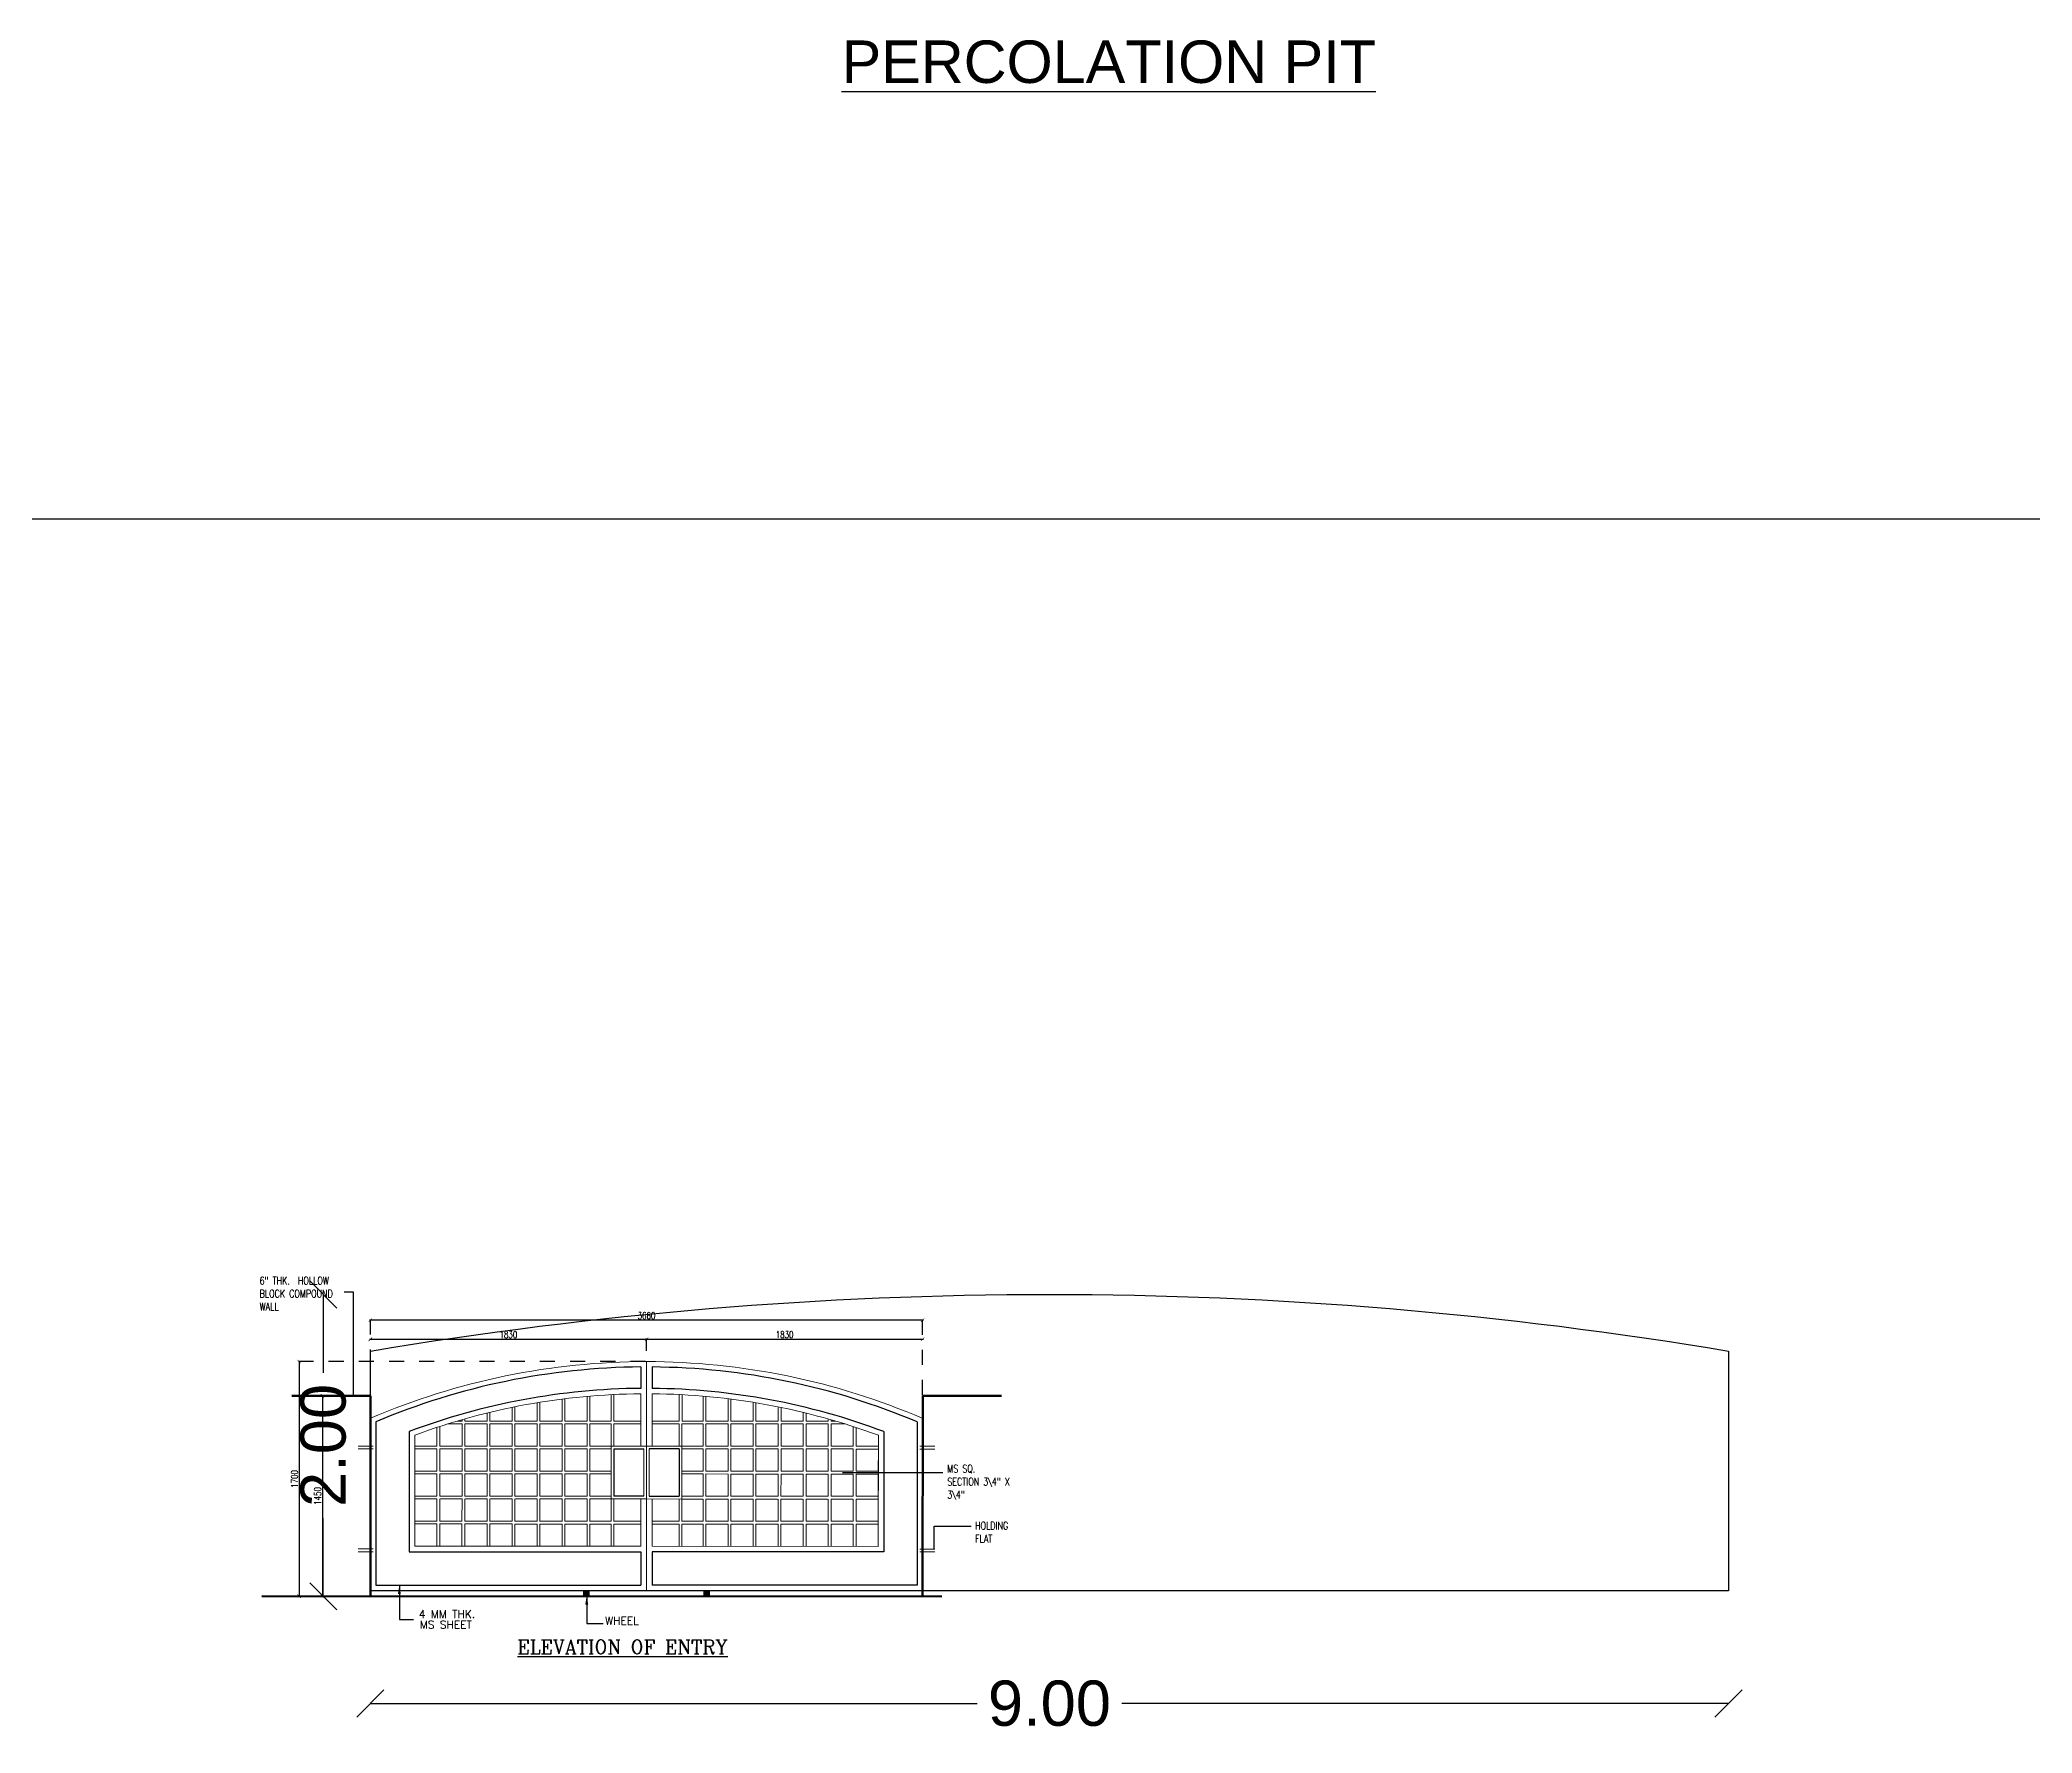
# Model space of a CAD drawing. Header units: metres. Extents: x 729 to 1050, y -308 to -82.
# Drawn here: x 833.16 to 846.36, y -169.18 to -157.96 of the extents above; entities that cross this region are included whole.
import ezdxf
from ezdxf.enums import TextEntityAlignment as Align

# ---------------------------------------------------------------- set-up
doc = ezdxf.new("R2010")
doc.units = ezdxf.units.M
doc.header["$MEASUREMENT"] = 0
doc.linetypes.add('HIDDEN', pattern=[0.375, 0.25, -0.125])
for name, color, linetype, lineweight in [('AR_DIM WRK', 3, 'Continuous', 13), ('BEAMl', 6, 'HIDDEN', 13), ('DIM', 253, 'Continuous', 20), ('hatch', 250, 'Continuous', 5), ('PAV', 21, 'Continuous', 13), ('WALL', 1, 'Continuous', 53), ('WIN', 12, 'Continuous', 18)]:
    doc.layers.add(name, color=color, linetype=linetype, lineweight=lineweight)
doc.layers.add('MAIN_GATE', color=57, linetype='Continuous')
doc.layers.add('TEXT', color=7, linetype='Continuous')
doc.styles.add('APEXT', font='romanc.shx')
doc.styles.add('ROMAND', font='romand.shx', dxfattribs={"width": 0.75, "bigfont": '@extfont2.shx'})
doc.styles.add('ROMANS', font='romans.shx', dxfattribs={"width": 0.8, "height": 9})
doc.styles.add('RS1', font='romans.shx', dxfattribs={"width": 0.75})
doc.styles.get("Standard").update_dxf_attribs({"font": 'arial.ttf'})
doc.dimstyles.new('DIM-25', dxfattribs={"dimscale": 0.25, "dimtxt": 200, "dimasz": 100, "dimexe": 25, "dimexo": 25, "dimgap": 35, "dimtad": 1, "dimdec": 0, "dimrnd": 5, "dimzin": 0, "dimdsep": 46, "dimtxsty": 'RS1', "dimblk": 'ARCHTICK', "dimcen": 100, "dimdle": 25, "dimclrd": 8, "dimclre": 8, "dimclrt": 4, "dimadec": 0, "dimazin": 0, "dimtfac": 0.5, "dimtdec": 0, "dimtmove": 1, "dimatfit": 0, "dimfxl": 0, "dimfrac": 1, "dimtolj": 1, "dimtzin": 0, "dimarcsym": 0})
doc.dimstyles.new('N001-100', dxfattribs={"dimtxt": 250, "dimasz": 65, "dimexe": 50, "dimexo": 100, "dimgap": 50, "dimtad": 1, "dimdec": 0, "dimrnd": 5, "dimzin": 0, "dimdsep": 46, "dimtxsty": 'ROMANS', "dimblk": 'ARCHTICK', "dimcen": 0.09, "dimdle": 50, "dimclrd": 8, "dimclre": 8, "dimclrt": 4, "dimadec": 0, "dimazin": 0, "dimtfac": 1, "dimtdec": 0, "dimtofl": 0, "dimtmove": 1, "dimatfit": 3, "dimfxl": 0, "dimtolj": 1, "dimtzin": 0, "dimarcsym": 0})
doc.dimstyles.get("Standard").update_dxf_attribs({"dimtxt": 0.3, "dimasz": 0.18, "dimexe": 0.18, "dimexo": 0.0625, "dimgap": 0.09, "dimtad": 0, "dimtoh": 1, "dimzin": 0, "dimdsep": 46, "dimtxsty": 'Standard', "dimblk": 'OBLIQUE', "dimcen": 0.09, "dimse1": 1, "dimse2": 1, "dimclrd": 1, "dimclrt": 3, "dimadec": 0, "dimazin": 0, "dimtfac": 1, "dimtofl": 0, "dimtmove": 0, "dimatfit": 3, "dimfxl": 0, "dimtolj": 1, "dimtzin": 0, "dimarcsym": 0})

# ---------------------------------------------------------------- blocks, each defined once
blk = doc.blocks.new('_Oblique')
at = {"color": 0, "linetype": 'ByBlock', "lineweight": -2}
blk.add_line((-0.5, -0.5), (0.5, 0.5), dxfattribs=at)
blk = doc.blocks.new('*D241')
at = {"color": 1, "lineweight": -2}
for p, q in [((729.574, -161.134), (793.826, -161.134)), ((859.474, -161.134), (795.222, -161.134))]:
    blk.add_line(p, q, dxfattribs=at)
at = {"layer": 'Defpoints', "color": 0}
for p in [(729.574, -159.976), (859.474, -159.976), (729.574, -161.134)]:
    blk.add_point(p, dxfattribs=at)
at = {"color": 1, "lineweight": -2, "xscale": 0.18, "yscale": 0.18, "zscale": 0.18, "rotation": 180}
blk.add_blockref('_Oblique', (729.574, -161.134), dxfattribs=at)
at = {"color": 1, "lineweight": -2, "xscale": 0.18, "yscale": 0.18, "zscale": 0.18}
blk.add_blockref('_Oblique', (859.474, -161.134), dxfattribs=at)
at = {"color": 3, "insert": (794.524, -161.134), "char_height": 0.3, "attachment_point": 5}
blk.add_mtext('\\A1;129.90', dxfattribs=at)
blk = doc.blocks.new('_ArchTick')
at = {"color": 0, "linetype": 'ByBlock', "const_width": 0.15}
blk.add_lwpolyline([(-0.5, -0.5), (0.5, 0.5)], dxfattribs=at)
blk = doc.blocks.new('*D6')
at = {"layer": 'AR_DIM WRK', "color": 8, "lineweight": -2, "ltscale": 0.5}
blk.add_line((896, 2297), (2909, 2298), dxfattribs=at)
at = {"layer": 'AR_DIM WRK', "color": 8, "linetype": 'HIDDEN', "lineweight": -2, "ltscale": 0.5}
for p, q in [((902, 1894), (902, 2304)), ((2902, 2213), (2902, 2304))]:
    blk.add_line(p, q, dxfattribs=at)
at = {"layer": 'Defpoints', "color": 0, "ltscale": 0.5}
for p in [(2902, 2298), (2902, 2206), (902, 1888)]:
    blk.add_point(p, dxfattribs=at)
at = {"layer": 'AR_DIM WRK', "color": 8, "lineweight": -2, "ltscale": 0.5, "xscale": 25, "yscale": 25, "zscale": 25}
for p, rotation in [((902, 2297), 180.0142103775835), ((2902, 2298), 0.0142103775835998)]:
    blk.add_blockref('_ArchTick', p, dxfattribs=dict(at, rotation=rotation))
at = {"layer": 'AR_DIM WRK', "color": 4, "ltscale": 0.5, "insert": (1902, 2331), "char_height": 50, "attachment_point": 5, "rotation": 0.0142, "style": 'RS1'}
blk.add_mtext('\\A1;1830', dxfattribs=at)
blk = doc.blocks.new('*D7')
at = {"layer": 'AR_DIM WRK', "color": 8, "lineweight": -2, "ltscale": 0.5}
blk.add_line((2896, 2298), (4909, 2298), dxfattribs=at)
at = {"layer": 'AR_DIM WRK', "color": 8, "linetype": 'HIDDEN', "lineweight": -2, "ltscale": 0.5}
for p, q in [((2902, 2213), (2902, 2304)), ((4902, 1894), (4902, 2305))]:
    blk.add_line(p, q, dxfattribs=at)
at = {"layer": 'Defpoints', "color": 0, "ltscale": 0.5}
for p in [(2902, 2206), (4902, 2298), (4902, 1888)]:
    blk.add_point(p, dxfattribs=at)
at = {"layer": 'AR_DIM WRK', "color": 8, "lineweight": -2, "ltscale": 0.5, "xscale": 25, "yscale": 25, "zscale": 25}
for p, rotation in [((2902, 2298), 180.0142103775835), ((4902, 2298), 0.0142103775835998)]:
    blk.add_blockref('_ArchTick', p, dxfattribs=dict(at, rotation=rotation))
at = {"layer": 'AR_DIM WRK', "color": 4, "ltscale": 0.5, "insert": (3902, 2332), "char_height": 50, "attachment_point": 5, "rotation": 0.0142, "style": 'RS1'}
blk.add_mtext('\\A1;1830', dxfattribs=at)
blk = doc.blocks.new('*D8')
at = {"layer": 'AR_DIM WRK', "color": 8, "lineweight": -2, "ltscale": 0.5}
blk.add_line((4909, 2436), (896, 2435), dxfattribs=at)
at = {"layer": 'AR_DIM WRK', "color": 8, "linetype": 'HIDDEN', "lineweight": -2, "ltscale": 0.5}
for p, q in [((902, 1894), (902, 2441)), ((4902, 1894), (4902, 2442))]:
    blk.add_line(p, q, dxfattribs=at)
at = {"layer": 'Defpoints', "color": 0, "ltscale": 0.5}
for p in [(902, 2435), (902, 1888), (4902, 1888)]:
    blk.add_point(p, dxfattribs=at)
at = {"layer": 'AR_DIM WRK', "color": 8, "lineweight": -2, "ltscale": 0.5, "xscale": 25, "yscale": 25, "zscale": 25}
for p, rotation in [((902, 2435), 180.0142103775835), ((4902, 2436), 0.0142103775835998)]:
    blk.add_blockref('_ArchTick', p, dxfattribs=dict(at, rotation=rotation))
at = {"layer": 'AR_DIM WRK', "color": 4, "ltscale": 0.5, "insert": (2902, 2469), "char_height": 50, "attachment_point": 5, "rotation": 0.0142, "style": 'RS1'}
blk.add_mtext('\\A1;3660', dxfattribs=at)
blk = doc.blocks.new('*D9')
at = {"layer": 'AR_DIM WRK', "color": 8, "linetype": 'HIDDEN', "lineweight": -2, "ltscale": 0.5}
for p, q in [((611, 1888), (549, 1888)), ((611, 436), (549, 436))]:
    blk.add_line(p, q, dxfattribs=at)
at = {"layer": 'AR_DIM WRK', "color": 8, "lineweight": -2, "ltscale": 0.5}
blk.add_line((555, 1894), (555, 430), dxfattribs=at)
at = {"layer": 'Defpoints', "color": 0, "ltscale": 0.5}
for p in [(618, 1888), (555, 436), (618, 436)]:
    blk.add_point(p, dxfattribs=at)
at = {"layer": 'AR_DIM WRK', "color": 8, "lineweight": -2, "ltscale": 0.5, "xscale": 25, "yscale": 25, "zscale": 25}
for p, rotation in [((555, 1888), 90.01421037758361), ((555, 436), 270.0142103775836)]:
    blk.add_blockref('_ArchTick', p, dxfattribs=dict(at, rotation=rotation))
at = {"layer": 'AR_DIM WRK', "color": 4, "ltscale": 0.5, "insert": (521, 1162), "char_height": 50, "attachment_point": 5, "rotation": 90.0142, "style": 'RS1'}
blk.add_mtext('\\A1;1450', dxfattribs=at)
blk = doc.blocks.new('*D10')
at = {"layer": 'AR_DIM WRK', "color": 8, "linetype": 'HIDDEN', "lineweight": -2, "ltscale": 0.5}
for p, q in [((2895, 2136), (380, 2135)), ((611, 436), (380, 436))]:
    blk.add_line(p, q, dxfattribs=at)
at = {"layer": 'AR_DIM WRK', "color": 8, "lineweight": -2, "ltscale": 0.5}
blk.add_line((386, 2141), (387, 429), dxfattribs=at)
at = {"layer": 'Defpoints', "color": 0, "ltscale": 0.5}
for p in [(2901, 2136), (387, 436), (618, 436)]:
    blk.add_point(p, dxfattribs=at)
at = {"layer": 'AR_DIM WRK', "color": 8, "lineweight": -2, "ltscale": 0.5, "xscale": 25, "yscale": 25, "zscale": 25}
for p, rotation in [((386, 2135), 90.01421037758361), ((387, 436), 270.0142103775836)]:
    blk.add_blockref('_ArchTick', p, dxfattribs=dict(at, rotation=rotation))
at = {"layer": 'AR_DIM WRK', "color": 4, "ltscale": 0.5, "insert": (353, 1285), "char_height": 50, "attachment_point": 5, "rotation": 90.0142, "style": 'RS1'}
blk.add_mtext('\\A1;1700', dxfattribs=at)
blk = doc.blocks.new('*D301')
at = {"layer": 'Defpoints', "color": 0}
for p in [(835.037, -166.272), (838.019, -166.272), (835.349, -168.272)]:
    blk.add_point(p, dxfattribs=at)
at = {"layer": 'MAIN_GATE', "color": 1, "lineweight": -2}
for p, q in [((835.037, -166.272), (835.037, -166.79)), ((835.037, -168.272), (835.037, -167.753))]:
    blk.add_line(p, q, dxfattribs=at)
at = {"layer": 'MAIN_GATE', "color": 1, "lineweight": -2, "xscale": 0.18, "yscale": 0.18, "zscale": 0.18}
for p, rotation in [((835.037, -166.272), 90), ((835.037, -168.272), 270)]:
    blk.add_blockref('_Oblique', p, dxfattribs=dict(at, rotation=rotation))
at = {"layer": 'MAIN_GATE', "color": 3, "insert": (835.037, -167.272), "char_height": 0.3, "attachment_point": 5, "rotation": 90}
blk.add_mtext('\\A1;2.00', dxfattribs=at)
blk = doc.blocks.new('*D304')
at = {"layer": 'Defpoints', "color": 0}
for p in [(835.349, -168.235), (844.349, -168.235), (844.349, -168.982)]:
    blk.add_point(p, dxfattribs=at)
at = {"layer": 'MAIN_GATE', "color": 1, "lineweight": -2}
for p, q in [((835.349, -168.982), (839.369, -168.982)), ((844.349, -168.982), (840.328, -168.982))]:
    blk.add_line(p, q, dxfattribs=at)
at = {"layer": 'MAIN_GATE', "color": 1, "lineweight": -2, "xscale": 0.18, "yscale": 0.18, "zscale": 0.18, "rotation": 180}
blk.add_blockref('_Oblique', (835.349, -168.982), dxfattribs=at)
at = {"layer": 'MAIN_GATE', "color": 1, "lineweight": -2, "xscale": 0.18, "yscale": 0.18, "zscale": 0.18}
blk.add_blockref('_Oblique', (844.349, -168.982), dxfattribs=at)
at = {"layer": 'MAIN_GATE', "color": 3, "insert": (839.849, -168.982), "char_height": 0.3, "attachment_point": 5}
blk.add_mtext('\\A1;9.00', dxfattribs=at)
blk = doc.blocks.new('A$C5E5B5529')
at = {"color": 2, "ltscale": 2}
for p, q in [((2862.1, 2096.8), (2862.1, 1941.8)), ((2942.7, 2096.8), (2942.7, 1941.8)), ((942.7, 1699.7), (942.7, 516.3)), ((1183.3, 1629), (1183.3, 758)), ((4621.4, 1629), (4621.4, 758)), ((4862.1, 1699.7), (4862.1, 516.3)), ((2665.7, 1503.2), (2884, 1503.2)), ((2665.7, 1503.2), (2665.7, 1160.8)), ((3139.1, 1503.2), (2920.8, 1503.2)), ((3139.1, 1503.2), (3139.1, 1160.8)), ((2884, 1160.8), (2665.7, 1160.8)), ((2920.8, 1160.8), (3139.1, 1160.8)), ((1183.3, 758), (2862.1, 758)), ((2862.1, 758), (2862.1, 516.3)), ((4621.4, 758), (2942.7, 758)), ((2942.7, 758), (2942.7, 516.3)), ((942.7, 516.3), (2862.1, 516.3)), ((4862.1, 516.3), (2942.7, 516.3))]:
    blk.add_line(p, q, dxfattribs=at)
for radius, start, end in [(5032.1, 90.45863, 112.9201), (5032.1, 67.0799, 89.54137), (4877.1, 90.4732, 110.63881), (4877.1, 69.36119, 89.5268)]:
    blk.add_arc((2902.4, -2935.1), radius, start, end, dxfattribs=at)
at = {"layer": 'BEAMl'}
for p, q in [((922.5, 1523.3), (716.5, 1523.3)), ((922.5, 1503.2), (716.5, 1503.2)), ((4882.2, 1523.3), (5088.3, 1523.3)), ((4882.2, 1503.2), (5088.3, 1503.2)), ((922.5, 778.2), (716.5, 778.2)), ((922.5, 758), (716.5, 758)), ((4882.2, 778.2), (5088.3, 778.2)), ((4882.2, 758), (5088.3, 758))]:
    blk.add_line(p, q, dxfattribs=at)
at = {"layer": 'DIM'}
for p, q in [((2902.4, 1523.3), (2645.5, 1523.3)), ((2645.5, 1523.3), (2645.5, 1140.7)), ((2884, 1160.8), (2884, 1503.2)), ((2902.4, 1523.3), (3159.2, 1523.3)), ((2920.8, 1160.8), (2920.8, 1503.2)), ((3159.2, 1523.3), (3159.2, 1140.7)), ((2645.5, 1140.7), (2902.4, 1140.7)), ((3159.2, 1140.7), (2902.4, 1140.7))]:
    blk.add_line(p, q, dxfattribs=at)
at = {"layer": 'hatch'}
for p, q in [((2472.3, 1884), (2472.3, 1704.6)), ((2492.4, 1885.8), (2492.4, 1704.6)), ((2645.5, 1896.4), (2645.5, 1704.6)), ((2665.7, 1897.4), (2665.7, 1704.6)), ((3139.1, 1897.4), (3139.1, 1704.6)), ((3159.2, 1896.4), (3159.2, 1704.6)), ((3312.4, 1885.8), (3312.4, 1704.6)), ((3332.5, 1884), (3332.5, 1704.6)), ((1747.2, 1763.3), (1747.2, 1704.6)), ((1767.4, 1768.2), (1767.4, 1704.6)), ((1928.5, 1804.2), (1928.5, 1704.6)), ((1948.6, 1808.2), (1948.6, 1704.6)), ((2109.8, 1837.8), (2109.8, 1704.6)), ((2129.9, 1841.1), (2129.9, 1704.6)), ((2291, 1864.4), (2291, 1704.6)), ((2311.2, 1866.9), (2311.2, 1704.6)), ((3493.6, 1866.9), (3493.6, 1704.6)), ((3513.8, 1864.4), (3513.8, 1704.6)), ((3674.9, 1841.1), (3674.9, 1704.6)), ((3695, 1837.8), (3695, 1704.6)), ((3856.1, 1808.2), (3856.1, 1704.6)), ((3876.3, 1804.2), (3876.3, 1704.6)), ((4037.4, 1768.2), (4037.4, 1704.6)), ((4057.5, 1763.3), (4057.5, 1704.6)), ((1384.7, 1659), (1384.7, 1523.3)), ((1404.9, 1665.6), (1404.9, 1523.3)), ((1566, 1684.4), (1464, 1684.4)), ((1566, 1704.6), (1530.4, 1704.6)), ((1566, 1715), (1566, 1704.6)), ((1566, 1684.4), (1566, 1523.3)), ((1586.1, 1720.7), (1586.1, 1704.6)), ((1747.2, 1704.6), (1586.1, 1704.6)), ((1586.1, 1684.4), (1586.1, 1523.3)), ((1747.2, 1684.4), (1586.1, 1684.4)), ((1747.2, 1684.4), (1747.2, 1523.3)), ((1928.5, 1704.6), (1767.4, 1704.6)), ((1767.4, 1684.4), (1767.4, 1523.3)), ((1928.5, 1684.4), (1767.4, 1684.4)), ((1928.5, 1684.4), (1928.5, 1523.3)), ((2109.8, 1704.6), (1948.6, 1704.6)), ((2109.8, 1684.4), (1948.6, 1684.4)), ((1948.6, 1684.4), (1948.6, 1523.3)), ((2109.8, 1684.4), (2109.8, 1523.3)), ((2291, 1704.6), (2129.9, 1704.6)), ((2291, 1684.4), (2129.9, 1684.4)), ((2129.9, 1684.4), (2129.9, 1523.3)), ((2291, 1684.4), (2291, 1523.3)), ((2472.3, 1704.6), (2311.2, 1704.6)), ((2311.2, 1684.4), (2311.2, 1523.3)), ((2472.3, 1684.4), (2311.2, 1684.4)), ((2472.3, 1684.4), (2472.3, 1523.3)), ((2645.5, 1704.6), (2492.4, 1704.6)), ((2492.4, 1684.4), (2492.4, 1523.3)), ((2645.5, 1684.4), (2492.4, 1684.4)), ((2645.5, 1684.4), (2645.5, 1523.3)), ((2862.1, 1704.6), (2665.7, 1704.6)), ((2862.1, 1684.4), (2665.7, 1684.4)), ((2665.7, 1684.4), (2665.7, 1523.3)), ((2942.7, 1704.6), (3139.1, 1704.6)), ((2942.7, 1684.4), (3139.1, 1684.4)), ((3139.1, 1684.4), (3139.1, 1523.3)), ((3159.2, 1704.6), (3312.4, 1704.6)), ((3159.2, 1684.4), (3312.4, 1684.4)), ((3159.2, 1684.4), (3159.2, 1523.3)), ((3312.4, 1684.4), (3312.4, 1523.3)), ((3332.5, 1704.6), (3493.6, 1704.6)), ((3332.5, 1684.4), (3332.5, 1523.3)), ((3332.5, 1684.4), (3493.6, 1684.4)), ((3493.6, 1684.4), (3493.6, 1523.3)), ((3513.8, 1704.6), (3674.9, 1704.6)), ((3513.8, 1684.4), (3674.9, 1684.4)), ((3513.8, 1684.4), (3513.8, 1523.3)), ((3674.9, 1684.4), (3674.9, 1523.3)), ((3695, 1704.6), (3856.1, 1704.6)), ((3695, 1684.4), (3695, 1523.3)), ((3695, 1684.4), (3856.1, 1684.4)), ((3856.1, 1684.4), (3856.1, 1523.3)), ((3876.3, 1704.6), (4037.4, 1704.6)), ((3876.3, 1684.4), (3876.3, 1523.3)), ((3876.3, 1684.4), (4037.4, 1684.4)), ((4037.4, 1684.4), (4037.4, 1523.3)), ((4057.5, 1704.6), (4218.6, 1704.6)), ((4057.5, 1684.4), (4057.5, 1523.3)), ((4057.5, 1684.4), (4218.6, 1684.4)), ((4218.6, 1720.7), (4218.6, 1704.6)), ((4218.6, 1684.4), (4218.6, 1523.3)), ((4238.8, 1715), (4238.8, 1704.6)), ((4238.8, 1704.6), (4274.4, 1704.6)), ((4238.8, 1684.4), (4238.8, 1523.3)), ((4238.8, 1684.4), (4340.8, 1684.4)), ((4399.9, 1665.6), (4399.9, 1523.3)), ((4420, 1659), (4420, 1523.3)), ((1223.6, 1576.1), (1223.6, 1523.3)), ((1384.7, 1523.3), (1223.6, 1523.3)), ((1384.7, 1503.2), (1223.6, 1503.2)), ((1223.6, 1503.2), (1223.6, 1342.1)), ((1384.7, 1503.2), (1384.7, 1342.1)), ((1566, 1523.3), (1404.9, 1523.3)), ((1404.9, 1503.2), (1404.9, 1342.1)), ((1566, 1503.2), (1404.9, 1503.2)), ((1566, 1503.2), (1566, 1342.1)), ((1747.2, 1523.3), (1586.1, 1523.3)), ((1586.1, 1503.2), (1586.1, 1342.1)), ((1747.2, 1503.2), (1586.1, 1503.2)), ((1747.2, 1503.2), (1747.2, 1342.1)), ((1928.5, 1523.3), (1767.4, 1523.3)), ((1767.4, 1503.2), (1767.4, 1342.1)), ((1928.5, 1503.2), (1767.4, 1503.2)), ((1928.5, 1503.2), (1928.5, 1342.1)), ((2109.8, 1523.3), (1948.6, 1523.3)), ((2109.8, 1503.2), (1948.6, 1503.2)), ((1948.6, 1503.2), (1948.6, 1342.1)), ((2109.8, 1503.2), (2109.8, 1342.1)), ((2291, 1523.3), (2129.9, 1523.3)), ((2291, 1503.2), (2129.9, 1503.2)), ((2129.9, 1503.2), (2129.9, 1342.1)), ((2291, 1503.2), (2291, 1342.1)), ((2472.3, 1523.3), (2311.2, 1523.3)), ((2311.2, 1503.2), (2311.2, 1342.1)), ((2472.3, 1503.2), (2311.2, 1503.2)), ((2472.3, 1503.2), (2472.3, 1342.1)), ((2645.5, 1523.3), (2492.4, 1523.3)), ((2492.4, 1503.2), (2492.4, 1342.1)), ((2645.5, 1503.2), (2492.4, 1503.2)), ((3159.2, 1523.3), (3312.4, 1523.3)), ((3159.2, 1503.2), (3312.4, 1503.2)), ((3312.4, 1503.2), (3312.4, 1342.1)), ((3332.5, 1523.3), (3493.6, 1523.3)), ((3332.5, 1503.2), (3332.5, 1342.1)), ((3332.5, 1503.2), (3493.6, 1503.2)), ((3493.6, 1503.2), (3493.6, 1342.1)), ((3513.8, 1523.3), (3674.9, 1523.3)), ((3513.8, 1503.2), (3674.9, 1503.2)), ((3513.8, 1503.2), (3513.8, 1342.1)), ((3674.9, 1503.2), (3674.9, 1342.1)), ((3695, 1523.3), (3856.1, 1523.3)), ((3695, 1503.2), (3856.1, 1503.2)), ((3695, 1503.2), (3695, 1342.1)), ((3856.1, 1503.2), (3856.1, 1342.1)), ((3876.3, 1523.3), (4037.4, 1523.3)), ((3876.3, 1503.2), (3876.3, 1342.1)), ((3876.3, 1503.2), (4037.4, 1503.2)), ((4037.4, 1503.2), (4037.4, 1342.1)), ((4057.5, 1523.3), (4218.6, 1523.3)), ((4057.5, 1503.2), (4057.5, 1342.1)), ((4057.5, 1503.2), (4218.6, 1503.2)), ((4218.6, 1503.2), (4218.6, 1342.1)), ((4238.8, 1523.3), (4399.9, 1523.3)), ((4238.8, 1503.2), (4238.8, 1342.1)), ((4238.8, 1503.2), (4399.9, 1503.2)), ((4399.9, 1503.2), (4399.9, 1342.1)), ((4420, 1523.3), (4581.2, 1523.3)), ((4420, 1503.2), (4581.2, 1503.2)), ((4420, 1503.2), (4420, 1342.1)), ((4581.2, 1576.1), (4581.2, 1523.3)), ((4581.2, 1503.2), (4581.2, 1342.1)), ((1384.7, 1342.1), (1223.6, 1342.1)), ((1384.7, 1321.9), (1223.6, 1321.9)), ((1223.6, 1321.9), (1223.6, 1160.8)), ((1384.7, 1321.9), (1384.7, 1160.8)), ((1566, 1342.1), (1404.9, 1342.1)), ((1404.9, 1321.9), (1404.9, 1160.8)), ((1566, 1321.9), (1404.9, 1321.9)), ((1566, 1321.9), (1566, 1160.8)), ((1747.2, 1342.1), (1586.1, 1342.1)), ((1586.1, 1321.9), (1586.1, 1160.8)), ((1747.2, 1321.9), (1586.1, 1321.9)), ((1747.2, 1321.9), (1747.2, 1160.8)), ((1928.5, 1342.1), (1767.4, 1342.1)), ((1767.4, 1321.9), (1767.4, 1160.8)), ((1928.5, 1321.9), (1767.4, 1321.9)), ((1928.5, 1321.9), (1928.5, 1160.8)), ((2109.8, 1342.1), (1948.6, 1342.1)), ((2109.8, 1321.9), (1948.6, 1321.9)), ((1948.6, 1321.9), (1948.6, 1160.8)), ((2109.8, 1321.9), (2109.8, 1160.8)), ((2291, 1342.1), (2129.9, 1342.1)), ((2291, 1321.9), (2129.9, 1321.9)), ((2129.9, 1321.9), (2129.9, 1160.8)), ((2291, 1321.9), (2291, 1160.8)), ((2472.3, 1342.1), (2311.2, 1342.1)), ((2472.3, 1321.9), (2311.2, 1321.9)), ((2311.2, 1321.9), (2311.2, 1160.8)), ((2472.3, 1321.9), (2472.3, 1160.8)), ((2645.5, 1342.1), (2492.4, 1342.1)), ((2492.4, 1321.9), (2492.4, 1160.8)), ((2645.5, 1321.9), (2492.4, 1321.9)), ((3159.2, 1342.1), (3312.4, 1342.1)), ((3159.2, 1321.9), (3312.4, 1321.9)), ((3312.4, 1321.9), (3312.4, 1160.8)), ((3332.5, 1342.1), (3493.6, 1342.1)), ((3332.5, 1321.9), (3332.5, 1160.8)), ((3332.5, 1321.9), (3493.6, 1321.9)), ((3493.6, 1321.9), (3493.6, 1160.8)), ((3513.8, 1342.1), (3674.9, 1342.1)), ((3513.8, 1321.9), (3674.9, 1321.9)), ((3513.8, 1321.9), (3513.8, 1160.8)), ((3674.9, 1321.9), (3674.9, 1160.8)), ((3695, 1342.1), (3856.1, 1342.1)), ((3695, 1321.9), (3856.1, 1321.9)), ((3695, 1321.9), (3695, 1160.8)), ((3856.1, 1321.9), (3856.1, 1160.8)), ((3876.3, 1342.1), (4037.4, 1342.1)), ((3876.3, 1321.9), (3876.3, 1160.8)), ((3876.3, 1321.9), (4037.4, 1321.9)), ((4037.4, 1321.9), (4037.4, 1160.8)), ((4057.5, 1342.1), (4218.6, 1342.1)), ((4057.5, 1321.9), (4057.5, 1160.8)), ((4057.5, 1321.9), (4218.6, 1321.9)), ((4218.6, 1321.9), (4218.6, 1160.8)), ((4238.8, 1342.1), (4399.9, 1342.1)), ((4238.8, 1321.9), (4238.8, 1160.8)), ((4238.8, 1321.9), (4399.9, 1321.9)), ((4399.9, 1321.9), (4399.9, 1160.8)), ((4420, 1342.1), (4581.2, 1342.1)), ((4420, 1321.9), (4581.2, 1321.9)), ((4420, 1321.9), (4420, 1160.8)), ((4581.2, 1321.9), (4581.2, 1160.8)), ((1384.7, 1160.8), (1223.6, 1160.8)), ((1566, 1160.8), (1404.9, 1160.8)), ((1747.2, 1160.8), (1586.1, 1160.8)), ((1928.5, 1160.8), (1767.4, 1160.8)), ((2109.8, 1160.8), (1948.6, 1160.8)), ((2291, 1160.8), (2129.9, 1160.8)), ((2472.3, 1160.8), (2311.2, 1160.8)), ((2645.5, 1160.8), (2492.4, 1160.8)), ((3159.2, 1160.8), (3312.4, 1160.8)), ((3332.5, 1160.8), (3493.6, 1160.8)), ((3513.8, 1160.8), (3674.9, 1160.8)), ((3695, 1160.8), (3856.1, 1160.8)), ((3876.3, 1160.8), (4037.4, 1160.8)), ((4057.5, 1160.8), (4218.6, 1160.8)), ((4238.8, 1160.8), (4399.9, 1160.8)), ((4420, 1160.8), (4581.2, 1160.8)), ((1223.6, 1140.7), (1223.6, 979.5)), ((1384.7, 1140.7), (1228.2, 1140.7)), ((1384.7, 1140.7), (1384.7, 979.5)), ((1404.9, 1140.7), (1404.9, 979.5)), ((1566, 1140.7), (1409.4, 1140.7)), ((1566, 1140.7), (1566, 979.5)), ((1586.1, 1140.7), (1586.1, 979.5)), ((1747.2, 1140.7), (1590.7, 1140.7)), ((1747.2, 1140.7), (1747.2, 979.5)), ((1767.4, 1140.7), (1767.4, 979.5)), ((1928.5, 1140.7), (1771.9, 1140.7)), ((1928.5, 1140.7), (1928.5, 979.5)), ((1948.6, 1140.7), (1948.6, 979.5)), ((2109.8, 1140.7), (1953.2, 1140.7)), ((2109.8, 1140.7), (2109.8, 979.5)), ((2291, 1140.7), (2129.9, 1140.7)), ((2129.9, 1140.7), (2129.9, 979.5)), ((2291, 1140.7), (2291, 979.5)), ((2311.2, 1140.7), (2311.2, 979.5)), ((2472.3, 1140.7), (2311.2, 1140.7)), ((2472.3, 1140.7), (2472.3, 979.5)), ((2492.4, 1140.7), (2492.4, 979.5)), ((2645.5, 1140.7), (2492.4, 1140.7)), ((2645.5, 1140.7), (2645.5, 979.5)), ((2665.7, 1140.7), (2665.7, 979.5)), ((3139.1, 1140.7), (3139.1, 979.5)), ((3159.2, 1140.7), (3312.4, 1140.7)), ((3159.2, 1140.7), (3159.2, 979.5)), ((3312.4, 1140.7), (3312.4, 979.5)), ((3332.5, 1140.7), (3332.5, 979.5)), ((3332.5, 1140.7), (3493.6, 1140.7)), ((3493.6, 1140.7), (3493.6, 979.5)), ((3513.8, 1140.7), (3674.9, 1140.7)), ((3513.8, 1140.7), (3513.8, 979.5)), ((3674.9, 1140.7), (3674.9, 979.5)), ((3695, 1140.7), (3851.6, 1140.7)), ((3695, 1140.7), (3695, 979.5)), ((3856.1, 1140.7), (3856.1, 979.5)), ((3876.3, 1140.7), (4032.8, 1140.7)), ((3876.3, 1140.7), (3876.3, 979.5)), ((4037.4, 1140.7), (4037.4, 979.5)), ((4057.5, 1140.7), (4214.1, 1140.7)), ((4057.5, 1140.7), (4057.5, 979.5)), ((4218.6, 1140.7), (4218.6, 979.5)), ((4238.8, 1140.7), (4395.4, 1140.7)), ((4238.8, 1140.7), (4238.8, 979.5)), ((4399.9, 1140.7), (4399.9, 979.5)), ((4420, 1140.7), (4576.6, 1140.7)), ((4420, 1140.7), (4420, 979.5)), ((4581.2, 1140.7), (4581.2, 979.5)), ((1384.7, 979.5), (1223.6, 979.5)), ((1384.7, 959.4), (1223.6, 959.4)), ((1223.6, 959.4), (1223.6, 798.3)), ((1384.7, 959.4), (1384.7, 798.3)), ((1566, 979.5), (1404.9, 979.5)), ((1566, 959.4), (1404.9, 959.4)), ((1404.9, 959.4), (1404.9, 798.3)), ((1566, 959.4), (1566, 798.3)), ((1747.2, 979.5), (1586.1, 979.5)), ((1747.2, 959.4), (1586.1, 959.4)), ((1586.1, 959.4), (1586.1, 798.3)), ((1747.2, 959.4), (1747.2, 798.3)), ((1928.5, 979.5), (1767.4, 979.5)), ((1928.5, 959.4), (1767.4, 959.4)), ((1767.4, 959.4), (1767.4, 798.3)), ((1928.5, 959.4), (1928.5, 798.3)), ((2109.8, 979.5), (1948.6, 979.5)), ((2109.8, 959.4), (1948.6, 959.4)), ((1948.6, 959.4), (1948.6, 798.3)), ((2109.8, 959.4), (2109.8, 798.3)), ((2291, 979.5), (2129.9, 979.5)), ((2291, 959.4), (2129.9, 959.4)), ((2129.9, 959.4), (2129.9, 798.3)), ((2291, 959.4), (2291, 798.3)), ((2472.3, 979.5), (2311.2, 979.5)), ((2311.2, 959.4), (2311.2, 798.3)), ((2472.3, 959.4), (2311.2, 959.4)), ((2472.3, 959.4), (2472.3, 798.3)), ((2645.5, 979.5), (2492.4, 979.5)), ((2645.5, 959.4), (2492.4, 959.4)), ((2492.4, 959.4), (2492.4, 798.3)), ((2645.5, 959.4), (2645.5, 798.3)), ((2862.1, 979.5), (2665.7, 979.5)), ((2862.1, 959.4), (2665.7, 959.4)), ((2665.7, 959.4), (2665.7, 798.3)), ((2942.7, 979.5), (3139.1, 979.5)), ((2942.7, 959.4), (3139.1, 959.4)), ((3139.1, 959.4), (3139.1, 798.3)), ((3159.2, 979.5), (3312.4, 979.5)), ((3159.2, 959.4), (3312.4, 959.4)), ((3159.2, 959.4), (3159.2, 798.3)), ((3312.4, 959.4), (3312.4, 798.3)), ((3332.5, 979.5), (3493.6, 979.5)), ((3332.5, 959.4), (3332.5, 798.3)), ((3332.5, 959.4), (3493.6, 959.4)), ((3493.6, 959.4), (3493.6, 798.3)), ((3513.8, 979.5), (3674.9, 979.5)), ((3513.8, 959.4), (3674.9, 959.4)), ((3513.8, 959.4), (3513.8, 798.3)), ((3674.9, 959.4), (3674.9, 798.3)), ((3695, 979.5), (3856.1, 979.5)), ((3695, 959.4), (3856.1, 959.4)), ((3695, 959.4), (3695, 798.3)), ((3856.1, 959.4), (3856.1, 798.3)), ((3876.3, 979.5), (4037.4, 979.5)), ((3876.3, 959.4), (4037.4, 959.4)), ((3876.3, 959.4), (3876.3, 798.3)), ((4037.4, 959.4), (4037.4, 798.3)), ((4057.5, 979.5), (4218.6, 979.5)), ((4057.5, 959.4), (4218.6, 959.4)), ((4057.5, 959.4), (4057.5, 798.3)), ((4218.6, 959.4), (4218.6, 798.3)), ((4238.8, 979.5), (4399.9, 979.5)), ((4238.8, 959.4), (4399.9, 959.4)), ((4238.8, 959.4), (4238.8, 798.3)), ((4399.9, 959.4), (4399.9, 798.3)), ((4420, 979.5), (4581.2, 979.5)), ((4420, 959.4), (4581.2, 959.4)), ((4420, 959.4), (4420, 798.3)), ((4581.2, 959.4), (4581.2, 798.3))]:
    blk.add_line(p, q, dxfattribs=at)
at = {"layer": 'PAV'}
for p, q in [((2447.2, 476.1), (2447.2, 435.8)), ((2487.5, 474.9), (2447.2, 474.9)), ((2487.5, 473), (2447.2, 473)), ((2487.5, 470.9), (2447.2, 470.9)), ((2487.5, 467.4), (2447.2, 467.4)), ((2487.5, 463), (2447.2, 463)), ((2487.5, 455.9), (2447.2, 455.9)), ((2487.5, 448.9), (2447.2, 448.9)), ((2487.5, 444.4), (2447.2, 444.4)), ((2487.5, 441), (2447.2, 441)), ((2487.5, 438.9), (2447.2, 438.9)), ((2487.5, 436.9), (2447.2, 436.9)), ((2489.5, 441), (2449.2, 441)), ((2489.5, 438.9), (2449.2, 438.9)), ((2489.5, 436.9), (2449.2, 436.9)), ((2487.5, 476.1), (2487.5, 435.8)), ((3315.3, 441), (3355.5, 441)), ((3315.3, 438.9), (3355.5, 438.9)), ((3315.3, 436.9), (3355.5, 436.9)), ((3317.3, 476.1), (3317.3, 435.8)), ((3317.3, 474.9), (3357.6, 474.9)), ((3317.3, 473), (3357.6, 473)), ((3317.3, 470.9), (3357.6, 470.9)), ((3317.3, 467.4), (3357.6, 467.4)), ((3317.3, 463), (3357.6, 463)), ((3317.3, 455.9), (3357.6, 455.9)), ((3317.3, 448.9), (3357.6, 448.9)), ((3317.3, 444.4), (3357.6, 444.4)), ((3317.3, 441), (3357.6, 441)), ((3317.3, 438.9), (3357.6, 438.9)), ((3317.3, 436.9), (3357.6, 436.9)), ((3357.6, 476.1), (3357.6, 435.8))]:
    blk.add_line(p, q, dxfattribs=at)
at = {"layer": 'WALL'}
for p, q in [((332.7, 1887.8), (902.4, 1887.8)), ((902.4, 1887.8), (902.4, 435.8)), ((4902.4, 1887.8), (4902.4, 435.8)), ((5472.1, 1887.8), (4902.4, 1887.8)), ((116.3, 435.8), (5040.6, 435.8))]:
    blk.add_line(p, q, dxfattribs=at)
at = {"layer": 'WIN'}
for p, q in [((2902.4, 2135.8), (2902.4, 1523.3)), ((2902.4, 2135.8), (2902.4, 1523.3)), ((2862.1, 1903), (2862.1, 1523.3)), ((2942.7, 1903), (2942.7, 1523.3)), ((902.4, 1724.7), (902.4, 476.1)), ((1223.6, 1602.6), (1223.6, 798.3)), ((2902.4, 1723.7), (2902.4, 476.1)), ((2902.4, 1723.7), (2902.4, 476.1)), ((2902.4, 1723.7), (2902.4, 476.1)), ((2902.4, 1723.7), (2902.4, 476.1)), ((4581.2, 1602.6), (4581.2, 798.3)), ((4902.4, 1724.7), (4902.4, 476.1)), ((2902.4, 1503.2), (2902.4, 476.1)), ((2902.4, 1503.2), (2902.4, 476.1)), ((2902.4, 1503.2), (2902.4, 476.1)), ((2902.4, 1503.2), (2902.4, 476.1)), ((2902.4, 1503.2), (2902.4, 476.1)), ((2902.4, 1503.2), (2902.4, 476.1)), ((2902.4, 1503.2), (2902.4, 476.1)), ((2902.4, 1503.2), (2902.4, 476.1)), ((2902.4, 1456.2), (2902.4, 476.1)), ((2902.4, 1456.2), (2902.4, 476.1)), ((2902.4, 1456.2), (2902.4, 476.1)), ((2902.4, 1456.2), (2902.4, 476.1)), ((2862.1, 1140.7), (2862.1, 798.3)), ((2902.4, 1140.7), (2902.4, 476.1)), ((2902.4, 1140.7), (2902.4, 476.1)), ((2902.4, 1140.7), (2902.4, 476.1)), ((2902.4, 1140.7), (2902.4, 476.1)), ((2902.4, 1140.7), (2902.4, 476.1)), ((2902.4, 1140.7), (2902.4, 476.1)), ((2902.4, 1140.7), (2902.4, 476.1)), ((2902.4, 1140.7), (2902.4, 476.1)), ((2942.7, 1140.7), (2942.7, 798.3)), ((1223.6, 798.3), (2862.1, 798.3)), ((4581.2, 798.3), (2942.7, 798.3)), ((902.4, 476.1), (2902.4, 476.1)), ((2729.1, 476.1), (2729.1, 476.1)), ((2729.1, 476.1), (2729.1, 476.1)), ((4902.4, 476.1), (2902.4, 476.1)), ((3075.6, 476.1), (3075.6, 476.1)), ((3075.6, 476.1), (3075.6, 476.1))]:
    blk.add_line(p, q, dxfattribs=at)
for radius, start, end in [(5070.9, 90, 113.22921), (5070.9, 66.77079, 90), (4838.3, 90.477, 110.30254), (4838.3, 69.69746, 89.523)]:
    blk.add_arc((2902.4, -2935.1), radius, start, end, dxfattribs=at)
at = {"layer": 'TEXT', "linetype": 'Continuous', "style": 'ROMAND'}
for s, p in [('4 MM THK.', (1254, 306.5)), ('MS SHEET', (1261.8, 230.2)), ('WHEEL', (2604.1, 258.6))]:
    blk.add_text(s, height=56.34, dxfattribs=at).set_placement(p, align=Align.MIDDLE_LEFT)
at = {"layer": 'TEXT', "style": 'APEXT'}
blk.add_text('%%UELEVATION OF ENTRY', height=100.156, dxfattribs=at).set_placement((1967.1, 20))
at = {"layer": 'TEXT', "char_height": 56.338, "attachment_point": 1, "style": 'ROMAND'}
for s, insert, width in [('6" THK.  HOLLOW BLOCK COMPOUND WALL', (99.7, 2749.6), 743.128), ('MS SQ. SECTION 3\\4" X 3\\4"', (5080.8, 1388.9), 495.057), ('HOLDING FLAT', (5282, 975.8), 271.461)]:
    blk.add_mtext(s, dxfattribs=dict(at, insert=insert, width=width))
at = {"layer": 'AR_DIM WRK', "ltscale": 0.5}
for base, p1, p2, text, picture, middle in [((902.3, 2434.8), (4902.4, 1887.8), (902.4, 1887.8), '3660', '*D8', (2902.2, 2469)), ((2902.4, 2297.9), (902.4, 1887.8), (2902.4, 2206.3), '1830', '*D6', (1902.3, 2331.4)), ((4902.3, 2298.4), (2902.4, 2206.3), (4902.4, 1887.8), '1830', '*D7', (3902.3, 2331.9))]:
    dim = blk.add_linear_dim(base=base, p1=p1, p2=p2, angle=0.01421, text=text, dimstyle='DIM-25', dxfattribs=at)
    dim.commit()
    dim.dimension.update_dxf_attribs({"geometry": picture, "text_midpoint": middle})
for base, p1, picture, middle in [((386.5, 435.7), (2901.1, 2135.8), '*D10', (352.6, 1285.4)), ((555.2, 435.8), (617.5, 1887.8), '*D9', (521.3, 1161.8))]:
    dim = blk.add_linear_dim(base=base, p1=p1, p2=(617.5, 435.8), angle=90.01421, dimstyle='DIM-25', dxfattribs=at)
    dim.commit()
    dim.dimension.update_dxf_attribs({"geometry": picture, "text_midpoint": middle})
at = {"layer": 'WALL', "ltscale": 15}
for points in [[(778.9, 1887.8), (778.9, 2637.5), (712.5, 2637.5)], [(4322.5, 1333.6), (5048.5, 1333.6)], [(4985.3, 778.2), (4985.3, 943.7), (5253.6, 943.7)]]:
    blk.add_leader(points, dimstyle='DIM-25', dxfattribs=at)
for points in [[(1112.4, 516.3), (1112.4, 267.3), (1214.1, 267.3)], [(2469.4, 441), (2469.4, 238.5), (2587.7, 238.5)]]:
    blk.add_leader(points, dimstyle='N001-100', override={"dimgap": 50, "dimtad": 0}, dxfattribs=at)

msp = doc.modelspace()

# ---------------------------------------------------------------- linework, layer by layer
at = {"layer": 'MAIN_GATE'}
msp.add_lwpolyline([(835.349, -166.647, -0.083486), (844.349, -166.647), (844.349, -168.235), (835.349, -168.235)], format="xyb", close=True, dxfattribs=at)

# ---------------------------------------------------------------- block references
at = {"layer": 'MAIN_GATE', "color": 2, "xscale": 0.0009150000059265, "yscale": 0.0009150000059265, "zscale": 0.0009150000059265, "rotation": 359.9857896224164}
msp.add_blockref('A$C5E5B5529', (834.523, -168.67), dxfattribs=at)

# ---------------------------------------------------------------- texts
at = {"color": 3, "lineweight": 25}
msp.add_text('%%UPERCOLATION PIT', height=0.2816, dxfattribs=at).set_placement((838.472, -158.243))

# ---------------------------------------------------------------- dimensions: what is measured, and where the dimension line sits
at = {"color": 161}
dim = msp.add_linear_dim(base=(729.574, -161.134), p1=(859.474, -159.976), p2=(729.574, -159.976), dimstyle='Standard', dxfattribs=at)
dim.commit()
dim.dimension.update_dxf_attribs({"geometry": '*D241', "text_midpoint": (794.524, -161.134)})
at = {"layer": 'MAIN_GATE', "color": 1}
dim = msp.add_linear_dim(base=(835.037, -166.272), p1=(835.349, -168.272), p2=(838.019, -166.272), angle=90, dimstyle='Standard', override={"dimscale": 1}, dxfattribs=at)
dim.commit()
dim.dimension.update_dxf_attribs({"geometry": '*D301', "text_midpoint": (835.037, -167.272)})
at = {"layer": 'MAIN_GATE', "color": 2}
dim = msp.add_linear_dim(base=(844.349, -168.982), p1=(835.349, -168.235), p2=(844.349, -168.235), dimstyle='Standard', dxfattribs=at)
dim.commit()
dim.dimension.update_dxf_attribs({"geometry": '*D304', "text_midpoint": (839.849, -168.982)})

doc.saveas('drawing.dxf')
